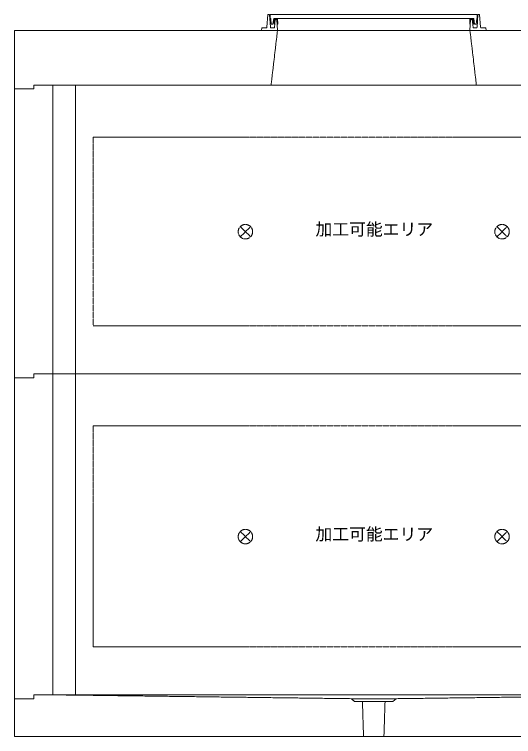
# Model space of a CAD drawing. Units: millimetres, scale not verified. Extents: x -5940 to 5940, y -4200 to 4200.
# Drawn here: x -1180 to 376, y -2450 to -200 of the extents above; entities that cross this region are included whole.
import ezdxf
from ezdxf.enums import TextEntityAlignment as Align

# ---------------------------------------------------------------- set-up
doc = ezdxf.new("R2010")
doc.units = ezdxf.units.MM
doc.header["$LTSCALE"] = 20
doc.linetypes.add('LONG_DASHED1', pattern=[7, 6, -1])
doc.linetypes.add('LONG_DOUBLE_CHAIN', pattern=[21.8, 18, -1, 0.6, -0.6, 0.6, -1])
for name, color, linetype, lineweight in [('0-5_D-STR-DIM', 3, 'Continuous', 9), ('0-7_D-STR', 7, 'Continuous', 9), ('0-A_D-STR-STR4', 134, 'Continuous', 9), ('0-B_D-STR-STR5', 1, 'LONG_DOUBLE_CHAIN', 9)]:
    doc.layers.add(name, color=color, linetype=linetype, lineweight=lineweight)
doc.styles.add('ＭＳ ゴシック', font='')
doc.styles.get('ＭＳ ゴシック').set_extended_font_data('MS Gothic')

# ---------------------------------------------------------------- blocks, each defined once
blk = doc.blocks.new('A$C17EB7B83')
at = {"layer": '0-7_D-STR'}
for p, q in [((-22400, 3400), (22400, 3400)), ((-22400, 3400), (-22400, -240)), ((-21200, 0), (21200, 0))]:
    blk.add_line(p, q, dxfattribs=at)
at = {"layer": '0-7_D-STR', "linetype": 'LONG_DASHED1'}
for p, q in [((-6000, 3400), (-6400, 0)), ((6000, 3400), (6400, 0))]:
    blk.add_line(p, q, dxfattribs=at)
at = {"layer": '0-7_D-STR'}
blk.add_lwpolyline([(-22400, -240), (-21200, -240), (-21200, 0)], dxfattribs=at)
blk = doc.blocks.new('A$C539D7795')
at = {"layer": '0-7_D-STR'}
for p, q in [((-21200, -240), (-21200, 0)), ((21200, 0), (-21200, 0)), ((-22400, -240), (-21200, -240))]:
    blk.add_line(p, q, dxfattribs=at)
at = {"layer": '0-7_D-STR', "linetype": 'LONG_DASHED1'}
for p, q in [((-1400, -240), (-20000, 0)), ((1400, -240), (20000, 0)), ((-1200, -420), (-1400, -240)), ((1400, -240), (-1400, -240)), ((1200, -420), (-1200, -420)), ((-635.4, -2600), (-705, -420)), ((635.4, -2600), (705, -420)), ((1200, -420), (1400, -240))]:
    blk.add_line(p, q, dxfattribs=at)
at = {"layer": '0-7_D-STR'}
blk.add_lwpolyline([(-22400, -240), (-22400, -2600), (22400, -2600)], dxfattribs=at)
blk = doc.blocks.new('A$C284D0AE2')
at = {"layer": '0-A_D-STR-STR4'}
for p, q in [((-6600, 1000), (-6655.6, 197.2)), ((-6500, 1000), (-6600, 1000)), ((-6442.7, 197.2), (-6500, 1000)), ((-6450, 1000), (-6450, 740)), ((-6450, 740), (-6438.3, 740)), ((-6418.4, 721.8), (-6390, 400)), ((-6290, 400), (-6230, 740)), ((-6230, 740), (6230, 740)), ((-6180, 740), (-6212.4, 401.3)), ((-6140, 680), (-6195.9, 195.4)), ((-6000, 740), (-6180, 740)), ((-6040, 680), (-6140, 680)), ((-6000, 0), (-6040, 680)), ((-5983.5, 401.3), (-6000, 740)), ((6000, 740), (6180, 740)), ((6180, 740), (6212.4, 401.3)), ((-6980, 160), (-7000, 0)), ((-7000, 0), (7000, 0)), ((-6695.5, 160), (-6980, 160)), ((-6235.7, 160), (-6402.8, 160)), ((-6390, 400), (-6290, 400)), ((-6212.4, 401.3), (-6172.2, 401.3)), ((-6023.6, 401.3), (-5983.5, 401.3)), ((6212.4, 401.3), (6172.2, 401.3)), ((6235.7, 160), (6402.8, 160)), ((6695.5, 160), (6980, 160)), ((6980, 160), (7000, 0))]:
    blk.add_line(p, q, dxfattribs=at)
for points in [[(-6450, 1000), (6450, 1000), (6450, 740), (6438.3, 740)], [(6442.7, 197.2), (6500, 1000), (6600, 1000), (6655.6, 197.2)], [(6023.6, 401.3), (5983.5, 401.3), (6000, 740)], [(6000, 0), (6040, 680), (6140, 680), (6195.9, 195.4)], [(6418.4, 721.8), (6390, 400), (6290, 400), (6230, 740)]]:
    blk.add_lwpolyline(points, dxfattribs=at)
for centre, radius, start, end in [((-6438.3, 720), 20, 5.04245, 90), ((6438.3, 720), 20, 90, 174.95755), ((-6695.5, 200), 40, 270, 356.0372), ((-6402.8, 200), 40, 184.08562, 270), ((-6235.7, 200), 40, 270, 353.41806), ((6235.7, 200), 40, 186.58194, 270), ((6402.8, 200), 40, 270, 355.91438), ((6695.5, 200), 40, 183.9628, 270)]:
    blk.add_arc(centre, radius, start, end, dxfattribs=at)
blk = doc.blocks.new('A$C1C640AAB')
at = {"layer": '0-B_D-STR-STR5'}
for p, q in [((-318.2, -318.2), (318.2, 318.2)), ((-318.2, 318.2), (318.2, -318.2))]:
    blk.add_line(p, q, dxfattribs=at)
blk.add_circle((0, 0), 450, dxfattribs=at)
blk = doc.blocks.new('A$C19A04970')
at = {"layer": '0-7_D-STR'}
for p, q in [((-21200, 0), (21200, 0)), ((-22400, -240), (-22400, -18240)), ((-21200, -18000), (21200, -18000))]:
    blk.add_line(p, q, dxfattribs=at)
at = {"layer": '0-7_D-STR', "linetype": 'LONG_DASHED1'}
for p, q in [((-20000, -18000), (-20000, 0)), ((-18600, -18000), (-18600, 0))]:
    blk.add_line(p, q, dxfattribs=at)
at = {"layer": '0-7_D-STR'}
for points in [[(-22400, -240), (-21200, -240), (-21200, 0)], [(-22400, -18240), (-21200, -18240), (-21200, -18000)]]:
    blk.add_lwpolyline(points, dxfattribs=at)
at = {"layer": '0-B_D-STR-STR5'}
blk.add_line((17500, -15000), (-17500, -15000), dxfattribs=at)
blk.add_lwpolyline([(17500, -3240), (-17500, -3240), (-17500, -15000)], dxfattribs=at)
blk = doc.blocks.new('A$C972a683a')
at = {"layer": '0-7_D-STR'}
blk.add_blockref('A$C19A04970', (0, 0), dxfattribs=at)
at = {"layer": '0-B_D-STR-STR5'}
for p in [(-8000, -9140), (8000, -9140)]:
    blk.add_blockref('A$C1C640AAB', p, dxfattribs=at)
blk = doc.blocks.new('A$C6562612B')
at = {"layer": '0-7_D-STR'}
for p, q in [((-21200, 0), (21200, 0)), ((-22400, -240), (-22400, -20240)), ((-21200, -20000), (21200, -20000))]:
    blk.add_line(p, q, dxfattribs=at)
at = {"layer": '0-7_D-STR', "linetype": 'LONG_DASHED1'}
for p, q in [((-20000, -20000), (-20000, 0)), ((-18600, -20000), (-18600, 0))]:
    blk.add_line(p, q, dxfattribs=at)
at = {"layer": '0-7_D-STR'}
for points in [[(-22400, -240), (-21200, -240), (-21200, 0)], [(-22400, -20240), (-21200, -20240), (-21200, -20000)]]:
    blk.add_lwpolyline(points, dxfattribs=at)
at = {"layer": '0-B_D-STR-STR5'}
blk.add_line((17500, -17000), (-17500, -17000), dxfattribs=at)
blk.add_lwpolyline([(17500, -3240), (-17500, -3240), (-17500, -17000)], dxfattribs=at)
blk = doc.blocks.new('A$Ce12dc9db')
at = {"layer": '0-7_D-STR'}
blk.add_blockref('A$C6562612B', (0, 0), dxfattribs=at)
at = {"layer": '0-B_D-STR-STR5'}
for p in [(-8000, -10140), (8000, -10140)]:
    blk.add_blockref('A$C1C640AAB', p, dxfattribs=at)

msp = doc.modelspace()

# ---------------------------------------------------------------- block references
at = {"layer": '0-5_D-STR-DIM', "xscale": 0.05, "yscale": 0.05}
msp.add_blockref('A$C539D7795', (-60, -2320), dxfattribs=at)
at = {"layer": '0-7_D-STR', "xscale": 0.05, "yscale": 0.05}
for name, p in [('A$C17EB7B83', (-60, -420)), ('A$C972a683a', (-60, -420)), ('A$Ce12dc9db', (-60, -1320))]:
    msp.add_blockref(name, p, dxfattribs=at)
at = {"layer": '0-A_D-STR-STR4', "xscale": 0.05, "yscale": 0.05}
msp.add_blockref('A$C284D0AE2', (-60, -250), dxfattribs=at)

# ---------------------------------------------------------------- texts
at = {"layer": '0-B_D-STR-STR5', "style": 'ＭＳ ゴシック'}
for p in [(-241.7, -900.02), (-241.7, -1850.02)]:
    msp.add_text('加工可能エリア', height=38.42, dxfattribs=at).set_placement(p, align=Align.BOTTOM_LEFT)

doc.saveas('drawing.dxf')
